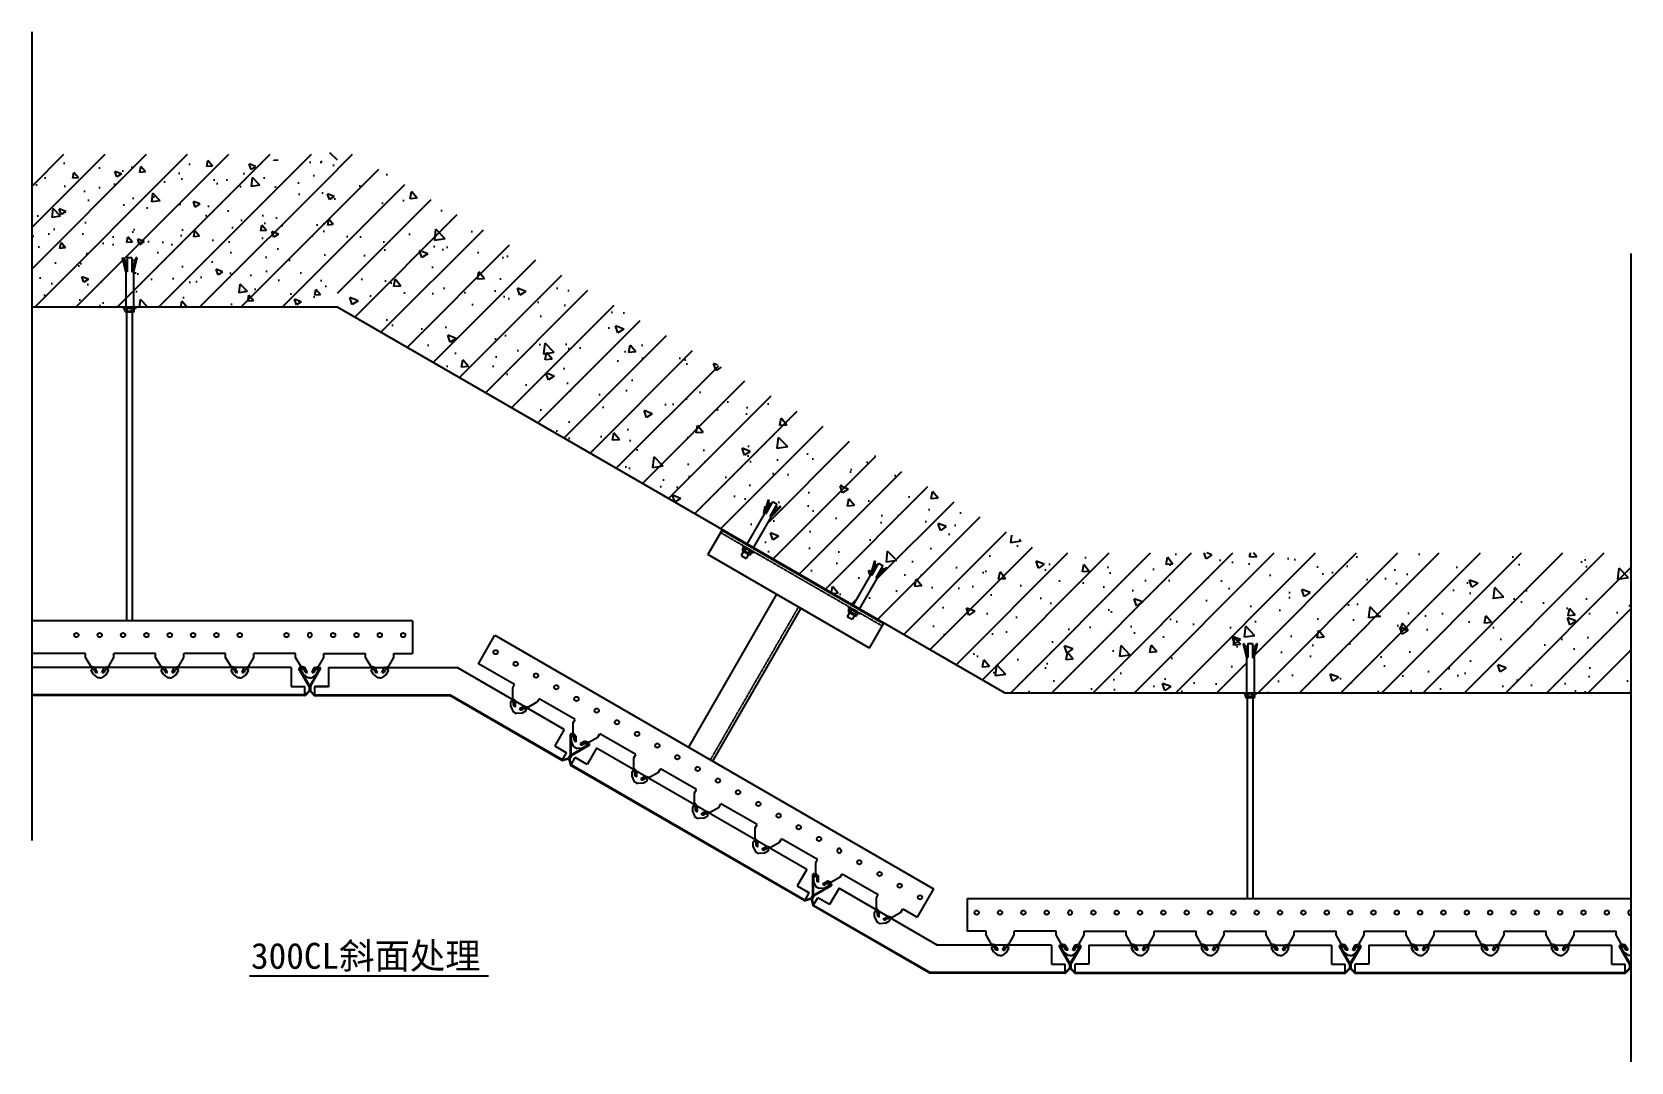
# Model space of a CAD drawing. Extents: x 117 to 1350, y 109 to 903.
import ezdxf

# ---------------------------------------------------------------- set-up
doc = ezdxf.new("R2010")
doc.units = 0
doc.header["$LTSCALE"] = 0.2
doc.header["$MEASUREMENT"] = 0
doc.linetypes.add('HIDDEN', pattern=[0.375, 0.25, -0.125])
for name, color, linetype in [('2', 2, 'CONTINUOUS'), ('3', 3, 'CONTINUOUS'), ('4', 4, 'CONTINUOUS'), ('7', 7, 'CONTINUOUS'), ('BH', 3, 'CONTINUOUS'), ('DIM', 3, 'CONTINUOUS'), ('TEXT', 3, 'CONTINUOUS')]:
    doc.layers.add(name, color=color, linetype=linetype)
doc.styles.add('HZ', font='')
doc.styles.get('HZ').set_extended_font_data('仿宋_GB2312')

msp = doc.modelspace()

# ---------------------------------------------------------------- hatches: boundary and pattern name
at = {"layer": 'BH'}
h = msp.add_hatch(dxfattribs=at)
h.set_pattern_fill('AR-CONC', color=256, scale=9, style=0)
h.set_pattern_definition([(130, (711.396, 667.555), (-64.5534, -5.6477), [6.75, -74.25]), (185, (711.396, 667.555), (12.4876, 67.697), [5.4, -59.4]), (79.549, (706.016, 667.085), (-52.066, 62.0496), [5.7366, -63.103]), (133.816, (711.396, 685.555), (-96.052, -14.897), [10.125, -111.375]), (83.364, (703.39, 684.31), (-84.12, 87.67), [8.605, -94.654]), (188.816, (711.4, 685.56), (-84.12, 87.67), [8.1, -89.1]), (159, (702.396, 681.055), (-53.7216, -36.2357), [6.75, -74.25]), (214, (702.396, 681.055), (-21.8984, 65.2635), [5.4, -59.4]), (108.549, (697.92, 678.036), (-75.62, 29.028), [5.7366, -63.103]), (142.5, (711.396, 667.555), (-1.0944, 29.96045), [0, -58.68, 0, -60.3, 0, -59.625]), (172.5, (711.396, 667.555), (-23.6763, 35.497), [0, -34.38, 0, -57.33, 0, -22.725]), (212.5, (731.466, 667.555), (-48.044, -2.0299), [0, -22.5, 0, -70.2, 0, -93.15]), (222.5, (740.466, 667.555), (-52.4868, 9.0094), [0, -29.25, 0, -46.62, 0, -66.15])])
h.paths.add_polyline_path([(768.3, 481.6), (776, 489.5), (775.5, 490), (773.9, 488.4), (771.8, 489.7), (772.8, 491.6), (769.7, 493.4), (768.6, 491.5), (766.5, 492.8), (767.1, 494.9), (766.4, 495.1), (763.3, 484.5), (749.9, 461.1), (673.1, 505.5), (686.6, 528.8), (694.2, 536.8), (693.7, 537.3), (692.2, 535.7), (690, 536.9), (691.1, 538.8), (687.9, 540.6), (686.9, 538.7), (684.7, 540), (685.3, 542.1), (684.6, 542.3), (681.6, 531.7), (668.1, 508.4), (352.3, 690.7), (352.3, 815.4), (896.2, 501.3), (1350.1, 501.3), (1350.1, 393.3), (1059.3, 393.3), (1059.3, 420.6), (1061.9, 431.3), (1061.2, 431.5), (1060.7, 429.3), (1058.2, 429.3), (1058.2, 431.5), (1054.6, 431.5), (1054.6, 429.3), (1052.1, 429.3), (1051.5, 431.5), (1050.8, 431.3), (1053.5, 420.6), (1053.5, 393.3), (867.3, 393.3), (754.9, 458.3)])
h = msp.add_hatch(dxfattribs=at)
h.set_pattern_fill('ANSI31', color=256, scale=180, angle=180, style=0)
h.set_pattern_definition([(225, (-311.572, 578.676), (15.9099, -15.9099), [])])
h.paths.add_polyline_path([(754.9, 458.3), (768.3, 481.6), (776, 489.5), (775.5, 490), (773.9, 488.4), (771.8, 489.7), (772.8, 491.6), (769.7, 493.4), (768.6, 491.5), (766.5, 492.8), (767.1, 494.9), (766.4, 495.1), (763.3, 484.5), (749.9, 461.1), (673.1, 505.5), (686.6, 528.8), (694.2, 536.8), (693.7, 537.3), (692.2, 535.7), (690, 536.9), (691.1, 538.8), (687.9, 540.6), (686.9, 538.7), (684.7, 540), (685.3, 542.1), (684.6, 542.3), (681.6, 531.7), (668.1, 508.4), (352.3, 690.7), (352.3, 815.4), (896.2, 501.3), (1350.1, 501.3), (1350.1, 393.3), (1059.3, 393.3), (1059.3, 420.6), (1061.9, 431.3), (1061.2, 431.5), (1060.7, 429.3), (1058.2, 429.3), (1058.2, 431.5), (1054.6, 431.5), (1054.6, 429.3), (1052.1, 429.3), (1051.5, 431.5), (1050.8, 431.3), (1053.5, 420.6), (1053.5, 393.3), (867.3, 393.3)])
h = msp.add_hatch(dxfattribs=at)
h.set_pattern_fill('AR-CONC', color=256, scale=7.2, style=0)
h.set_pattern_definition([(130, (3212.69, 578.676), (-51.64273, -4.51815), [5.4, -59.4]), (185, (3212.69, 578.676), (9.9901, 54.1578), [4.32, -47.52]), (79.5486, (3208.39, 578.3), (-41.6527, 49.63965), [4.5893, -50.4822]), (133.8158, (3212.69, 593.076), (-76.8414, -11.9174), [8.1, -89.1]), (83.3644, (3206.29, 592.08), (-67.2957, 70.1365), [6.884, -75.7233]), (188.8158, (3212.69, 593.08), (-67.2957, 70.1365), [6.48, -71.28]), (159, (3205.49, 589.476), (-42.9773, -28.98856), [5.4, -59.4]), (214, (3205.49, 589.476), (-17.5187, 52.2108), [4.32, -47.52]), (108.5486, (3201.91, 587.06), (-60.496, 23.2222), [4.5893, -50.4822]), (142.5, (3212.692, 578.676), (-0.87551, 23.96836), [0, -46.944, 0, -48.24, 0, -47.7]), (172.5, (3212.692, 578.676), (-18.941, 28.39764), [0, -27.504, 0, -45.864, 0, -18.18]), (212.5, (3228.748, 578.676), (-38.43522, -1.62395), [0, -18, 0, -56.16, 0, -74.52]), (222.5, (3235.948, 578.676), (-41.9894, 7.20756), [0, -23.4, 0, -37.296, 0, -52.92])])
h.paths.add_polyline_path([(116.6, 804), (352.3, 804), (352.3, 690.7), (116.6, 690.7)])

# ---------------------------------------------------------------- linework, layer by layer
at = {"layer": '2'}
for p, q in [((352.3, 690.7), (116.6, 690.7)), ((867.3, 393.3), (352.3, 690.7)), ((1350.1, 393.3), (867.3, 393.3))]:
    msp.add_line(p, q, dxfattribs=at)
at = {"layer": '3'}
for p, q in [((116.6, 279.6), (116.6, 902.9)), ((1350.1, 108.9), (1350.1, 732.2)), ((773.5, 446.7), (648.8, 518.7)), ((330.4, 398.4), (322.5, 411.9)), ((325.7, 412.7), (323, 412.7)), ((330.8, 398.7), (323, 412.2)), ((325.7, 412.2), (323, 412.2)), ((327.4, 410), (326.4, 411.8)), ((327.8, 410.3), (326.8, 412.1)), ((327.4, 410), (327.8, 410.3)), ((331, 398.7), (338.8, 412.2)), ((331.4, 398.4), (339.2, 411.9)), ((333.9, 410.3), (334.9, 412.1)), ((334.3, 410), (333.9, 410.3)), ((334.3, 410), (335.4, 411.8)), ((336, 412.7), (338.8, 412.7)), ((336, 412.2), (338.8, 412.2)), ((330.4, 395.1), (327, 391.8)), ((330.4, 398.4), (330.4, 395.1)), ((330.9, 398.3), (330.9, 395.2)), ((330.9, 398.3), (330.9, 395.2)), ((331.4, 398.4), (331.4, 395.1)), ((331.4, 395.1), (334.7, 391.8)), ((327, 391.8), (116.6, 391.8)), ((327, 391.3), (116.6, 391.3)), ((327, 391.3), (263.9, 391.3)), ((330.6, 394.7), (327.5, 391.5)), ((331.1, 394.7), (334.2, 391.5)), ((334.8, 391.8), (439, 391.8)), ((438.9, 391.3), (334.8, 391.3)), ((334.8, 391.3), (438.9, 391.3)), ((525.5, 341.3), (438.9, 391.3)), ((525.7, 341.7), (439, 391.8)), ((531.9, 345.7), (531.9, 361.4)), ((532.4, 345.8), (532.4, 361.4)), ((534.8, 360), (532.4, 361.4)), ((535.1, 360.4), (532.7, 361.8)), ((535.2, 357.3), (535.2, 359.4)), ((535.7, 357.3), (535.7, 359.4)), ((531.9, 345.7), (530.3, 342.9)), ((532.3, 345.4), (530.8, 342.7)), ((532.6, 345.7), (546.1, 353.5)), ((532.8, 345.2), (546.4, 353)), ((535.2, 357.3), (535.7, 357.3)), ((540.9, 354.3), (542.7, 355.3)), ((541.2, 353.8), (540.9, 354.3)), ((541.2, 353.8), (543, 354.9)), ((543.7, 354.9), (546.1, 353.5)), ((544, 355.3), (546.4, 353.9)), ((530.3, 342.9), (525.8, 341.7)), ((530.3, 342.4), (526, 341.2)), ((530.7, 342.2), (531.9, 337.8)), ((532.8, 345.2), (531.2, 342.4)), ((531.2, 342.4), (532.4, 337.9)), ((712.5, 233.3), (532.2, 337.4)), ((712.8, 233.7), (532.4, 337.9)), ((580.9, 335.4), (580.9, 343.4)), ((721.2, 262.4), (722.6, 264.9)), ((719, 237.7), (719, 253.4)), ((721.9, 252), (719.5, 253.4)), ((719.5, 237.8), (719.5, 253.4)), ((722.1, 252.4), (719.7, 253.8)), ((722.3, 249.3), (722.3, 251.4)), ((722.3, 249.3), (722.8, 249.3)), ((722.8, 249.3), (722.8, 251.4)), ((728, 246.3), (729.8, 247.3)), ((728.3, 245.8), (730.1, 246.9)), ((730.8, 246.9), (733.2, 245.5)), ((731, 247.3), (733.4, 245.9)), ((717.4, 234.9), (712.9, 233.7)), ((717.4, 234.4), (713.1, 233.2)), ((719, 237.7), (717.4, 234.9)), ((719.4, 237.4), (717.8, 234.7)), ((719.4, 237.4), (717.8, 234.7)), ((719.9, 237.2), (718.2, 234.4)), ((718.2, 234.4), (719.4, 229.9)), ((719.7, 237.7), (733.2, 245.5)), ((719.9, 237.2), (733.4, 245)), ((728.3, 245.8), (728, 246.3)), ((717.8, 234.2), (718.9, 229.8)), ((719.3, 229.4), (809.4, 177.3)), ((719.5, 229.8), (809.6, 177.8)), ((916.9, 184.4), (909.1, 198)), ((912.3, 198.7), (909.5, 198.7)), ((912.3, 198.2), (909.5, 198.2)), ((917.3, 184.7), (909.5, 198.2)), ((914, 196.1), (912.9, 197.9)), ((914.4, 196.3), (913.4, 198.1)), ((917.5, 184.7), (925.3, 198.2)), ((917.9, 184.4), (925.8, 198)), ((920.5, 196.3), (921.5, 198.1)), ((920.9, 196.1), (921.9, 197.9)), ((922.6, 198.7), (925.3, 198.7)), ((922.6, 198.2), (925.3, 198.2)), ((1132.9, 184.4), (1125.1, 198)), ((1128.3, 198.7), (1125.5, 198.7)), ((1133.3, 184.7), (1125.5, 198.2)), ((1128.3, 198.2), (1125.5, 198.2)), ((1130, 196.1), (1128.9, 197.9)), ((1130.4, 196.3), (1129.4, 198.1)), ((1133.5, 184.7), (1141.3, 198.2)), ((1133.9, 184.4), (1141.8, 198)), ((1136.5, 196.3), (1137.5, 198.1)), ((1136.9, 196.1), (1137.9, 197.9)), ((1138.6, 198.7), (1141.3, 198.7)), ((1138.6, 198.2), (1141.3, 198.2)), ((1335, 198.9), (1335, 184.3)), ((1348.9, 184.4), (1341.1, 198)), ((1344.3, 198.7), (1341.5, 198.7)), ((1344.3, 198.2), (1341.5, 198.2)), ((1349.3, 184.7), (1341.5, 198.2)), ((1346, 196.1), (1344.9, 197.9)), ((1346.4, 196.3), (1345.4, 198.1)), ((914, 196.1), (914.4, 196.3)), ((920.9, 196.1), (920.5, 196.3)), ((1130, 196.1), (1130.4, 196.3)), ((1136.9, 196.1), (1136.5, 196.3)), ((1346, 196.1), (1346.4, 196.3)), ((913.5, 177.3), (809.4, 177.3)), ((913.5, 177.8), (809.6, 177.8)), ((903, 184.3), (913.5, 184.3)), ((916.9, 181.1), (913.6, 177.8)), ((917.2, 180.7), (914, 177.6)), ((916.9, 184.4), (916.9, 181.1)), ((917.4, 184.3), (917.4, 181.2)), ((917.4, 184.3), (917.4, 181.2)), ((917.6, 180.7), (920.8, 177.6)), ((917.9, 184.4), (917.9, 181.1)), ((917.9, 181.1), (921.2, 177.8)), ((921.3, 177.8), (1129.6, 177.8)), ((921.3, 177.3), (1129.5, 177.3)), ((1132.9, 181.1), (1129.6, 177.8)), ((1133.2, 180.7), (1130, 177.6)), ((1132.9, 184.4), (1132.9, 181.1)), ((1133.4, 184.3), (1133.4, 181.2)), ((1133.4, 184.3), (1133.4, 181.2)), ((1133.6, 180.7), (1136.8, 177.6)), ((1133.9, 184.4), (1133.9, 181.1)), ((1133.9, 181.1), (1137.2, 177.8)), ((1137.3, 177.8), (1345.6, 177.8)), ((1137.3, 177.3), (1345.5, 177.3)), ((1335, 184.3), (1345.6, 184.3)), ((1345.6, 177.8), (1345.6, 184.3)), ((1348.9, 181.1), (1345.6, 177.8)), ((1349.2, 180.7), (1346, 177.6)), ((1348.9, 184.4), (1348.9, 181.1)), ((1349.4, 184.3), (1349.4, 181.2))]:
    msp.add_line(p, q, dxfattribs=at)
at = {"layer": '3', "linetype": 'HIDDEN'}
msp.add_line((707.8, 459.7), (639.8, 341.8), dxfattribs=at)
at = {"layer": '3'}
for centre in [(150.9, 438), (168.9, 438), (186.9, 438), (204.9, 438), (222.9, 438), (240.9, 438), (258.9, 438), (276.9, 438), (312.9, 438), (348.9, 438), (366.9, 438), (384.9, 438), (402.9, 438), (474.2, 424.8), (489.8, 415.8), (505.4, 406.8), (521, 397.8), (536.6, 388.8), (552.2, 379.8), (567.8, 370.8), (583.4, 361.8), (599, 352.8), (614.5, 343.8), (630.1, 334.8), (645.7, 325.8), (661.3, 316.8), (676.9, 307.8), (692.5, 298.8), (708.1, 289.8), (723.7, 280.8), (754.8, 262.8), (770.4, 253.8), (786, 244.8), (801.6, 235.8), (845.4, 224), (863.4, 224), (881.4, 224), (899.4, 224), (935.4, 224), (953.4, 224), (971.4, 224), (989.4, 224), (1007.4, 224), (1025.4, 224), (1043.4, 224), (1061.4, 224), (1079.4, 224), (1097.4, 224), (1115.4, 224), (1133.4, 224), (1151.4, 224), (1169.4, 224), (1187.4, 224), (1205.4, 224), (1223.4, 224), (1241.4, 224), (1259.4, 224), (1277.4, 224), (1295.4, 224), (1313.4, 224), (1331.4, 224)]:
    msp.add_circle(centre, 1.66, dxfattribs=at)
for centre, radius, start, end in [((330.9, 438), 1.66, 90, 270), ((330.9, 438), 1.66, 270, 90), ((323, 412.2), 0.504, 90, 210), ((325.7, 411.4), 1.22, 30, 90), ((325.7, 411.4), 0.72, 30, 90), ((336, 411.4), 1.22, 90, 150), ((336, 411.4), 0.72, 90, 150), ((338.8, 412.2), 0.504, 330, 90), ((330.1, 395.2), 0.72, 315, 0), ((330.1, 398.3), 0.72, 0, 30), ((331.6, 398.3), 0.72, 150, 180), ((331.6, 395.2), 0.72, 180, 225), ((327, 392), 0.72, 270, 315), ((334.8, 392), 0.72, 225, 270), ((532.4, 361.4), 0.504, 60, 180), ((534.5, 359.4), 0.72, 0, 60), ((534.5, 359.4), 1.22, 0, 60), ((531.7, 345.8), 0.72, 330, 0), ((533, 345), 0.72, 120, 150), ((543.4, 354.2), 1.22, 60, 120), ((543.4, 354.2), 0.72, 60, 120), ((546.1, 353.5), 0.504, 300, 60), ((525.8, 341.9), 0.72, 240, 285), ((530.2, 343.1), 0.72, 285, 330), ((531.4, 342.4), 0.72, 150, 195), ((532.6, 338), 0.72, 195, 240), ((739.3, 271.8), 1.66, 60, 240), ((739.3, 271.8), 1.66, 240, 60), ((719.5, 253.4), 0.504, 60, 180), ((721.6, 254.4), 0.36, 180, 225), ((721.5, 251.4), 0.72, 0, 60), ((721.5, 251.4), 1.22, 0, 60), ((730.4, 246.2), 1.22, 60, 120), ((730.4, 246.2), 0.72, 60, 120), ((717.2, 235.1), 0.72, 285, 330), ((718.5, 234.4), 0.72, 150, 195), ((718.8, 237.8), 0.72, 330, 0), ((720, 237), 0.72, 120, 150), ((733.2, 245.5), 0.504, 300, 60), ((712.9, 233.9), 0.72, 240, 285), ((719.6, 230), 0.72, 195, 240), ((917.4, 224), 1.66, 90, 270), ((917.4, 224), 1.66, 270, 90), ((1349.4, 224), 1.66, 67.4734, 292.5266), ((909.5, 198.2), 0.504, 90, 210), ((912.3, 197.5), 1.22, 30, 90), ((912.3, 197.5), 0.72, 30, 90), ((922.6, 197.5), 1.22, 90, 150), ((922.6, 197.5), 0.72, 90, 150), ((925.3, 198.2), 0.504, 330, 90), ((1125.5, 198.2), 0.504, 90, 210), ((1128.3, 197.5), 1.22, 30, 90), ((1128.3, 197.5), 0.72, 30, 90), ((1138.6, 197.5), 1.22, 90, 150), ((1138.6, 197.5), 0.72, 90, 150), ((1141.3, 198.2), 0.504, 330, 90), ((1344.3, 197.5), 1.22, 30, 90), ((1344.3, 197.5), 0.72, 30, 90), ((1345.3, 198.7), 0.36, 30, 75), ((913.5, 178.1), 0.72, 270, 315), ((916.7, 181.2), 0.72, 315, 0), ((916.7, 184.3), 0.72, 0, 30), ((918.1, 184.3), 0.72, 150, 180), ((918.1, 181.2), 0.72, 180, 225), ((921.3, 178.1), 0.72, 225, 270), ((1129.5, 178.1), 0.72, 270, 315), ((1132.7, 181.2), 0.72, 315, 0), ((1132.7, 184.3), 0.72, 0, 30), ((1134.1, 184.3), 0.72, 150, 180), ((1134.1, 181.2), 0.72, 180, 225), ((1137.3, 178.1), 0.72, 225, 270), ((1345.5, 178.1), 0.72, 270, 315), ((1348.7, 181.2), 0.72, 315, 0), ((1348.7, 184.3), 0.72, 0, 30)]:
    msp.add_arc(centre, radius, start, end, dxfattribs=at)
at = {"layer": '4'}
for p, q in [((189.7, 448.9), (189.7, 687.1)), ((194.1, 448.9), (194.1, 687.1)), ((410.2, 448.9), (116.6, 448.9)), ((410.2, 448.9), (410.2, 423.7)), ((473.6, 437.8), (812, 242.4)), ((157.9, 423.7), (116.6, 423.7)), ((157.9, 420.8), (157.9, 423.7)), ((161.9, 413.9), (157.9, 420.8)), ((175.8, 413.9), (179.8, 420.8)), ((211.9, 423.7), (179.8, 423.7)), ((179.8, 420.8), (179.8, 423.7)), ((211.9, 420.8), (211.9, 423.7)), ((215.9, 413.9), (211.9, 420.8)), ((229.8, 413.9), (233.8, 420.8)), ((265.9, 423.7), (233.8, 423.7)), ((233.8, 420.8), (233.8, 423.7)), ((265.9, 420.8), (265.9, 423.7)), ((269.9, 413.9), (265.9, 420.8)), ((283.8, 413.9), (287.8, 420.8)), ((319.9, 423.7), (287.8, 423.7)), ((287.8, 420.8), (287.8, 423.7)), ((319.9, 420.8), (319.9, 423.7)), ((323.9, 413.9), (319.9, 420.8)), ((337.8, 413.9), (341.8, 420.8)), ((341.8, 423.7), (373.9, 423.7)), ((341.8, 420.8), (341.8, 423.7)), ((373.9, 420.8), (373.9, 423.7)), ((377.9, 413.9), (373.9, 420.8)), ((391.8, 413.9), (395.8, 420.8)), ((395.8, 423.7), (410.2, 423.7)), ((395.8, 420.8), (395.8, 423.7)), ((164.9, 413), (162.1, 413.8)), ((164, 407.5), (162.2, 410.6)), ((163.7, 411.7), (162.8, 411.7)), ((164, 407.5), (167.4, 405)), ((165.5, 409.3), (164.3, 411.3)), ((166.9, 409.7), (165.1, 412.9)), ((166.6, 409.1), (165.8, 409.1)), ((173.7, 407.5), (170.3, 405)), ((170.8, 409.7), (172.6, 412.9)), ((171.1, 409.1), (171.9, 409.1)), ((172.3, 409.3), (173.4, 411.3)), ((172.9, 413), (175.6, 413.8)), ((173.7, 407.5), (175.5, 410.6)), ((174, 411.7), (174.9, 411.7)), ((218.9, 413), (216.1, 413.8)), ((218, 407.5), (216.2, 410.6)), ((217.7, 411.7), (216.8, 411.7)), ((218, 407.5), (221.4, 405)), ((219.5, 409.3), (218.3, 411.3)), ((220.9, 409.7), (219.1, 412.9)), ((220.6, 409.1), (219.8, 409.1)), ((227.7, 407.5), (224.3, 405)), ((224.8, 409.7), (226.6, 412.9)), ((225.1, 409.1), (225.9, 409.1)), ((226.3, 409.3), (227.4, 411.3)), ((226.9, 413), (229.6, 413.8)), ((227.7, 407.5), (229.5, 410.6)), ((228, 411.7), (228.9, 411.7)), ((272.9, 413), (270.1, 413.8)), ((272, 407.5), (270.2, 410.6)), ((271.7, 411.7), (270.8, 411.7)), ((272, 407.5), (275.4, 405)), ((273.5, 409.3), (272.3, 411.3)), ((274.9, 409.7), (273.1, 412.9)), ((274.6, 409.1), (273.8, 409.1)), ((281.7, 407.5), (278.3, 405)), ((278.8, 409.7), (280.6, 412.9)), ((279.1, 409.1), (279.9, 409.1)), ((280.3, 409.3), (281.4, 411.3)), ((280.3, 409.3), (281.4, 411.3)), ((280.9, 413), (283.6, 413.8)), ((280.9, 413), (283.6, 413.8)), ((280.9, 413), (283.6, 413.8)), ((281.7, 407.5), (283.5, 410.6)), ((282, 411.7), (282.9, 411.7)), ((282, 411.7), (282.9, 411.7)), ((282, 411.7), (282.9, 411.7)), ((326.9, 413), (324.1, 413.8)), ((326, 407.5), (324.2, 410.6)), ((325.7, 411.7), (324.8, 411.7)), ((326, 407.5), (329.4, 405)), ((327.5, 409.3), (326.3, 411.3)), ((328.9, 409.7), (327.1, 412.9)), ((328.6, 409.1), (327.8, 409.1)), ((335.7, 407.5), (332.3, 405)), ((332.8, 409.7), (334.6, 412.9)), ((333.1, 409.1), (333.9, 409.1)), ((334.3, 409.3), (335.4, 411.3)), ((334.9, 413), (337.6, 413.8)), ((335.7, 407.5), (337.5, 410.6)), ((336, 411.7), (336.9, 411.7)), ((380.9, 413), (378.1, 413.8)), ((380, 407.5), (378.2, 410.6)), ((379.7, 411.7), (378.8, 411.7)), ((380, 407.5), (383.4, 405)), ((381.5, 409.3), (380.3, 411.3)), ((382.9, 409.7), (381.1, 412.9)), ((382.6, 409.1), (381.8, 409.1)), ((389.7, 407.5), (386.3, 405)), ((386.8, 409.7), (388.6, 412.9)), ((387.1, 409.1), (387.9, 409.1)), ((388.3, 409.3), (389.4, 411.3)), ((388.9, 413), (391.6, 413.8)), ((389.7, 407.5), (391.5, 410.6)), ((390, 411.7), (390.9, 411.7)), ((168.9, 405), (167.4, 405)), ((168.9, 405), (170.3, 405)), ((222.9, 405), (221.4, 405)), ((222.9, 405), (224.3, 405)), ((276.9, 405), (275.4, 405)), ((276.9, 405), (278.3, 405)), ((330.9, 405), (329.4, 405)), ((330.9, 405), (332.3, 405)), ((384.9, 405), (383.4, 405)), ((384.9, 405), (386.3, 405)), ((487.4, 397.4), (488.8, 399.9)), ((487.4, 389.4), (487.4, 397.4)), ((486, 382.8), (486, 386.4)), ((486, 382.8), (487.7, 378.9)), ((487.8, 386.6), (487, 387)), ((489.5, 387.2), (487.5, 389.2)), ((488.1, 383.7), (488.1, 385.9)), ((489, 382.9), (488.3, 383.3)), ((489.6, 383.2), (489.6, 386.9)), ((493, 381.3), (496.1, 383.1)), ((496.4, 383.2), (499.1, 382.4)), ((499.4, 382.5), (506.3, 386.4)), ((506.3, 386.4), (507.7, 388.9)), ((535.6, 372.9), (507.7, 388.9)), ((1054.2, 234.9), (1054.2, 389.7)), ((1058.5, 234.9), (1058.5, 389.7)), ((488.9, 378.2), (487.7, 378.9)), ((488.9, 378.2), (490.2, 377.5)), ((494.4, 377.9), (490.2, 377.5)), ((493, 380.7), (493.7, 380.3)), ((494, 380.3), (496, 381.4)), ((494.4, 377.9), (497.5, 379.7)), ((496.7, 381.4), (497.5, 381)), ((534.1, 370.4), (535.6, 372.9)), ((534.1, 362.4), (534.1, 370.4)), ((532.7, 355.8), (532.7, 359.4)), ((534.5, 359.6), (533.8, 360)), ((536.2, 360.2), (534.2, 362.2)), ((534.9, 356.7), (534.9, 358.9)), ((536.3, 356.2), (536.3, 359.9)), ((546.2, 355.5), (553.1, 359.4)), ((553.1, 359.4), (554.5, 361.9)), ((582.3, 345.9), (554.5, 361.9)), ((532.7, 355.8), (534.4, 351.9)), ((535.7, 351.2), (534.4, 351.9)), ((535.8, 355.9), (535.1, 356.3)), ((535.7, 351.2), (536.9, 350.5)), ((541.1, 350.9), (536.9, 350.5)), ((539.7, 354.3), (542.9, 356.1)), ((539.7, 353.7), (540.4, 353.3)), ((540.8, 353.3), (542.8, 354.4)), ((541.1, 350.9), (544.2, 352.7)), ((543.2, 356.2), (545.9, 355.4)), ((543.5, 354.4), (544.2, 354)), ((580.9, 343.4), (582.3, 345.9)), ((583, 333.2), (581, 335.2)), ((599.8, 332.4), (601.3, 334.9)), ((629.1, 318.9), (601.3, 334.9)), ((579.5, 328.8), (579.5, 332.4)), ((579.5, 328.8), (581.2, 324.9)), ((581.3, 332.6), (580.6, 333)), ((582.4, 324.2), (581.2, 324.9)), ((581.7, 329.7), (581.7, 331.9)), ((582.6, 328.9), (581.9, 329.3)), ((582.4, 324.2), (583.7, 323.5)), ((583.1, 329.2), (583.1, 332.9)), ((587.9, 323.9), (583.7, 323.5)), ((586.5, 327.3), (589.7, 329.1)), ((586.5, 326.7), (587.2, 326.3)), ((587.6, 326.3), (589.5, 327.4)), ((587.9, 323.9), (591, 325.7)), ((589.9, 329.2), (592.7, 328.4)), ((590.3, 327.4), (591, 327)), ((592.9, 328.5), (599.8, 332.4)), ((627.7, 316.4), (629.1, 318.9)), ((627.7, 308.4), (627.7, 316.4)), ((626.3, 301.8), (626.3, 305.4)), ((626.3, 301.8), (628, 297.9)), ((628.1, 305.6), (627.3, 306)), ((629.8, 306.2), (627.8, 308.2)), ((629.2, 297.2), (628, 297.9)), ((628.4, 302.7), (628.4, 304.9)), ((629.3, 301.9), (628.6, 302.3)), ((629.2, 297.2), (630.5, 296.5)), ((629.9, 302.2), (629.9, 305.9)), ((634.7, 296.9), (630.5, 296.5)), ((633.3, 300.3), (636.4, 302.1)), ((633.3, 299.7), (634, 299.3)), ((634.3, 299.3), (636.3, 300.4)), ((634.7, 296.9), (637.8, 298.7)), ((636.7, 302.2), (639.4, 301.4)), ((637, 300.4), (637.8, 300)), ((639.7, 301.5), (646.6, 305.4)), ((646.6, 305.4), (648, 307.9)), ((675.9, 291.9), (648, 307.9)), ((674.4, 289.4), (675.9, 291.9)), ((674.4, 281.4), (674.4, 289.4)), ((673, 274.8), (673, 278.4)), ((673, 274.8), (674.7, 270.9)), ((674.8, 278.6), (674.1, 279)), ((676.5, 279.2), (674.5, 281.2)), ((675.2, 275.7), (675.2, 277.9)), ((676.1, 274.9), (675.4, 275.3)), ((676.6, 275.2), (676.6, 278.9)), ((680, 273.3), (683.2, 275.1)), ((680, 272.7), (680.7, 272.3)), ((681.1, 272.3), (683.1, 273.4)), ((681.4, 269.9), (684.5, 271.7)), ((683.5, 275.2), (686.2, 274.4)), ((683.8, 273.4), (684.5, 273)), ((686.5, 274.5), (693.3, 278.4)), ((693.3, 278.4), (694.8, 280.9)), ((722.6, 264.9), (694.8, 280.9)), ((676, 270.2), (674.7, 270.9)), ((676, 270.2), (677.2, 269.5)), ((681.4, 269.9), (677.2, 269.5)), ((721.2, 254.4), (721.2, 262.4)), ((740.1, 251.4), (741.6, 253.9)), ((741.6, 253.9), (769.4, 237.9)), ((768, 235.4), (769.4, 237.9)), ((768, 227.4), (768, 235.4)), ((812, 242.4), (799.4, 220.5)), ((838.1, 234.9), (1350.1, 234.9)), ((838.1, 234.9), (838.1, 209.7)), ((766.6, 220.8), (766.6, 224.4)), ((768.4, 224.6), (767.6, 225)), ((770.1, 225.2), (768.1, 227.2)), ((768.7, 221.7), (768.7, 223.9)), ((770.2, 221.2), (770.2, 224.9)), ((780, 220.5), (786.9, 224.4)), ((786.9, 224.4), (788.3, 226.9)), ((788.3, 226.9), (799.4, 220.5)), ((766.6, 220.8), (768.3, 216.9)), ((769.5, 216.2), (768.3, 216.9)), ((769.6, 220.9), (768.9, 221.3)), ((769.5, 216.2), (770.7, 215.5)), ((775, 215.9), (770.7, 215.5)), ((773.5, 219.3), (776.7, 221.1)), ((773.5, 218.7), (774.3, 218.3)), ((774.6, 218.3), (776.6, 219.4)), ((775, 215.9), (778.1, 217.7)), ((777, 221.2), (779.7, 220.4)), ((777.3, 219.4), (778.1, 219)), ((852.5, 209.7), (838.1, 209.7)), ((852.5, 206.9), (852.5, 209.7)), ((906.5, 209.7), (874.3, 209.7)), ((874.3, 206.9), (874.3, 209.7)), ((928.3, 209.7), (960.5, 209.7)), ((928.3, 206.9), (928.3, 209.7)), ((960.5, 206.9), (960.5, 209.7)), ((982.3, 209.7), (1014.5, 209.7)), ((982.3, 206.9), (982.3, 209.7)), ((1014.5, 206.9), (1014.5, 209.7)), ((1036.3, 209.7), (1068.5, 209.7)), ((1036.3, 206.9), (1036.3, 209.7)), ((1068.5, 206.9), (1068.5, 209.7)), ((1090.3, 209.7), (1122.5, 209.7)), ((1090.3, 206.9), (1090.3, 209.7)), ((1122.5, 206.9), (1122.5, 209.7)), ((1144.3, 209.7), (1176.5, 209.7)), ((1144.3, 206.9), (1144.3, 209.7)), ((1176.5, 206.9), (1176.5, 209.7)), ((1198.3, 209.7), (1230.5, 209.7)), ((1198.3, 206.9), (1198.3, 209.7)), ((1230.5, 206.9), (1230.5, 209.7)), ((1252.3, 209.7), (1284.5, 209.7)), ((1252.3, 206.9), (1252.3, 209.7)), ((1284.5, 206.9), (1284.5, 209.7)), ((1306.3, 209.7), (1338.5, 209.7)), ((1306.3, 206.9), (1306.3, 209.7)), ((1338.5, 206.9), (1338.5, 209.7)), ((856.5, 200), (852.5, 206.9)), ((859.4, 199.1), (856.7, 199.8)), ((858.3, 197.7), (857.4, 197.7)), ((861.5, 195.7), (859.6, 198.9)), ((865.4, 195.7), (867.2, 198.9)), ((867.4, 199.1), (870.2, 199.8)), ((868.6, 197.7), (869.5, 197.7)), ((870.4, 200), (874.3, 206.9)), ((912.3, 197.7), (911.4, 197.7)), ((915.5, 195.7), (913.6, 198.9)), ((919.4, 195.7), (921.2, 198.9)), ((921.4, 199.1), (924.2, 199.8)), ((922.6, 197.7), (923.5, 197.7)), ((924.4, 200), (928.3, 206.9)), ((964.5, 200), (960.5, 206.9)), ((967.4, 199.1), (964.7, 199.8)), ((966.3, 197.7), (965.4, 197.7)), ((969.5, 195.7), (967.6, 198.9)), ((973.4, 195.7), (975.2, 198.9)), ((975.4, 199.1), (978.2, 199.8)), ((976.6, 197.7), (977.5, 197.7)), ((978.4, 200), (982.3, 206.9)), ((1018.5, 200), (1014.5, 206.9)), ((1021.4, 199.1), (1018.7, 199.8)), ((1020.3, 197.7), (1019.4, 197.7)), ((1023.5, 195.7), (1021.6, 198.9)), ((1027.4, 195.7), (1029.2, 198.9)), ((1029.4, 199.1), (1032.2, 199.8)), ((1030.6, 197.7), (1031.5, 197.7)), ((1032.4, 200), (1036.3, 206.9)), ((1072.5, 200), (1068.5, 206.9)), ((1075.4, 199.1), (1072.7, 199.8)), ((1074.3, 197.7), (1073.4, 197.7)), ((1077.5, 195.7), (1075.6, 198.9)), ((1081.4, 195.7), (1083.2, 198.9)), ((1083.4, 199.1), (1086.2, 199.8)), ((1084.6, 197.7), (1085.5, 197.7)), ((1086.4, 200), (1090.3, 206.9)), ((1126.5, 200), (1122.5, 206.9)), ((1129.4, 199.1), (1126.7, 199.8)), ((1128.3, 197.7), (1127.4, 197.7)), ((1131.5, 195.7), (1129.6, 198.9)), ((1135.4, 195.7), (1137.2, 198.9)), ((1137.4, 199.1), (1140.2, 199.8)), ((1138.6, 197.7), (1139.5, 197.7)), ((1140.4, 200), (1144.3, 206.9)), ((1180.5, 200), (1176.5, 206.9)), ((1183.4, 199.1), (1180.7, 199.8)), ((1182.3, 197.7), (1181.4, 197.7)), ((1185.5, 195.7), (1183.6, 198.9)), ((1189.4, 195.7), (1191.2, 198.9)), ((1191.4, 199.1), (1194.2, 199.8)), ((1192.6, 197.7), (1193.5, 197.7)), ((1194.4, 200), (1198.3, 206.9)), ((1234.5, 200), (1230.5, 206.9)), ((1237.4, 199.1), (1234.7, 199.8)), ((1236.3, 197.7), (1235.4, 197.7)), ((1239.5, 195.7), (1237.6, 198.9)), ((1243.4, 195.7), (1245.2, 198.9)), ((1245.4, 199.1), (1248.2, 199.8)), ((1246.6, 197.7), (1247.5, 197.7)), ((1248.4, 200), (1252.3, 206.9)), ((1288.5, 200), (1284.5, 206.9)), ((1291.4, 199.1), (1288.7, 199.8)), ((1290.3, 197.7), (1289.4, 197.7)), ((1293.5, 195.7), (1291.6, 198.9)), ((1297.4, 195.7), (1299.2, 198.9)), ((1299.4, 199.1), (1302.2, 199.8)), ((1300.6, 197.7), (1301.5, 197.7)), ((1302.4, 200), (1306.3, 206.9)), ((1342.5, 200), (1338.5, 206.9)), ((1345.4, 199.1), (1342.7, 199.8)), ((1344.3, 197.7), (1343.4, 197.7)), ((1347.5, 195.7), (1345.6, 198.9)), ((858.6, 193.5), (856.8, 196.6)), ((858.6, 193.5), (862, 191)), ((860, 195.4), (858.9, 197.4)), ((861.2, 195.2), (860.3, 195.2)), ((863.4, 191), (862, 191)), ((863.4, 191), (864.9, 191)), ((868.3, 193.5), (864.9, 191)), ((865.7, 195.2), (866.5, 195.2)), ((866.8, 195.4), (868, 197.4)), ((868.3, 193.5), (870.1, 196.6)), ((912.6, 193.5), (910.8, 196.6)), ((912.6, 193.5), (916, 191)), ((914, 195.4), (912.9, 197.4)), ((915.2, 195.2), (914.3, 195.2)), ((917.4, 191), (916, 191)), ((917.4, 191), (918.9, 191)), ((922.3, 193.5), (918.9, 191)), ((919.7, 195.2), (920.5, 195.2)), ((920.8, 195.4), (922, 197.4)), ((922.3, 193.5), (924.1, 196.6)), ((966.6, 193.5), (964.8, 196.6)), ((966.6, 193.5), (970, 191)), ((968, 195.4), (966.9, 197.4)), ((969.2, 195.2), (968.3, 195.2)), ((971.4, 191), (970, 191)), ((971.4, 191), (972.9, 191)), ((976.3, 193.5), (972.9, 191)), ((973.7, 195.2), (974.5, 195.2)), ((974.8, 195.4), (976, 197.4)), ((976.3, 193.5), (978.1, 196.6)), ((1020.6, 193.5), (1018.8, 196.6)), ((1020.6, 193.5), (1024, 191)), ((1022, 195.4), (1020.9, 197.4)), ((1023.2, 195.2), (1022.3, 195.2)), ((1025.4, 191), (1024, 191)), ((1025.4, 191), (1026.9, 191)), ((1030.3, 193.5), (1026.9, 191)), ((1027.7, 195.2), (1028.5, 195.2)), ((1028.8, 195.4), (1030, 197.4)), ((1030.3, 193.5), (1032.1, 196.6)), ((1074.6, 193.5), (1072.8, 196.6)), ((1074.6, 193.5), (1078, 191)), ((1076, 195.4), (1074.9, 197.4)), ((1077.2, 195.2), (1076.3, 195.2)), ((1079.4, 191), (1078, 191)), ((1079.4, 191), (1080.9, 191)), ((1084.3, 193.5), (1080.9, 191)), ((1081.7, 195.2), (1082.5, 195.2)), ((1082.8, 195.4), (1084, 197.4)), ((1084.3, 193.5), (1086.1, 196.6)), ((1128.6, 193.5), (1126.8, 196.6)), ((1128.6, 193.5), (1132, 191)), ((1130, 195.4), (1128.9, 197.4)), ((1131.2, 195.2), (1130.3, 195.2)), ((1133.4, 191), (1132, 191)), ((1133.4, 191), (1134.9, 191)), ((1138.3, 193.5), (1134.9, 191)), ((1135.7, 195.2), (1136.5, 195.2)), ((1136.8, 195.4), (1138, 197.4)), ((1138.3, 193.5), (1140.1, 196.6)), ((1182.6, 193.5), (1180.8, 196.6)), ((1182.6, 193.5), (1186, 191)), ((1184, 195.4), (1182.9, 197.4)), ((1185.2, 195.2), (1184.3, 195.2)), ((1187.4, 191), (1186, 191)), ((1187.4, 191), (1188.9, 191)), ((1192.3, 193.5), (1188.9, 191)), ((1189.7, 195.2), (1190.5, 195.2)), ((1190.8, 195.4), (1192, 197.4)), ((1192.3, 193.5), (1194.1, 196.6)), ((1236.6, 193.5), (1234.8, 196.6)), ((1236.6, 193.5), (1240, 191)), ((1238, 195.4), (1236.9, 197.4)), ((1239.2, 195.2), (1238.3, 195.2)), ((1241.4, 191), (1240, 191)), ((1241.4, 191), (1242.9, 191)), ((1246.3, 193.5), (1242.9, 191)), ((1243.7, 195.2), (1244.5, 195.2)), ((1244.8, 195.4), (1246, 197.4)), ((1246.3, 193.5), (1248.1, 196.6)), ((1290.6, 193.5), (1288.8, 196.6)), ((1290.6, 193.5), (1294, 191)), ((1292, 195.4), (1290.9, 197.4)), ((1293.2, 195.2), (1292.3, 195.2)), ((1295.4, 191), (1294, 191)), ((1295.4, 191), (1296.9, 191)), ((1300.3, 193.5), (1296.9, 191)), ((1297.7, 195.2), (1298.5, 195.2)), ((1298.8, 195.4), (1300, 197.4)), ((1300.3, 193.5), (1302.1, 196.6)), ((1344.6, 193.5), (1342.8, 196.6)), ((1344.6, 193.5), (1348, 191)), ((1346, 195.4), (1344.9, 197.4)), ((1347.2, 195.2), (1346.3, 195.2)), ((1349.4, 191), (1348, 191)), ((1349.4, 191), (1350.1, 191))]:
    msp.add_line(p, q, dxfattribs=at)
at = {"layer": '4', "linetype": 'HIDDEN'}
msp.add_line((772.4, 444.9), (647.7, 516.9), dxfattribs=at)
at = {"layer": '4'}
for points in [[(488.8, 399.9), (461, 415.9), (473.6, 437.8)], [(910.5, 200), (906.5, 206.9), (906.5, 209.7)], [(913.4, 199.1), (910.7, 199.8)]]:
    msp.add_lwpolyline(points, dxfattribs=at)
msp.add_lwpolyline([(740.1, 251.4), (733.2, 247.5, -0.198912), (733, 247.4), (730.2, 248.2, 0.198912), (730, 248.1), (726.8, 246.3, 0.57735), (726.8, 245.7), (727.5, 245.3, 0.267949), (727.9, 245.3), (729.8, 246.4, -0.267949), (730.6, 246.4), (731.3, 246, -0.57735), (731.3, 244.7), (728.2, 242.9), (724, 242.5), (722.7, 243.2), (721.5, 243.9), (719.8, 247.8), (719.8, 251.4, -0.57735), (720.9, 252), (721.6, 251.6, -0.267949), (722, 250.9), (722, 248.7, 0.267949), (722.1, 248.3), (722.9, 247.9, 0.57735), (723.4, 248.2), (723.4, 251.9, 0.198912), (723.3, 252.2), (721.3, 254.2)], format="xyb", dxfattribs=at)
for centre, radius, start, end in [((162.2, 414.1), 0.36, 210, 255), ((162.8, 410.9), 0.72, 90, 210), ((163.7, 410.9), 0.72, 30, 90), ((164.8, 412.7), 0.36, 30, 75), ((165.8, 409.5), 0.36, 210, 270), ((166.6, 409.5), 0.36, 270, 30), ((171.1, 409.5), 0.36, 150, 270), ((171.9, 409.5), 0.36, 270, 330), ((172.9, 412.7), 0.36, 105, 150), ((174, 410.9), 0.72, 90, 150), ((174.9, 410.9), 0.72, 330, 90), ((175.5, 414.1), 0.36, 285, 330), ((216.2, 414.1), 0.36, 210, 255), ((216.8, 410.9), 0.72, 90, 210), ((217.7, 410.9), 0.72, 30, 90), ((218.8, 412.7), 0.36, 30, 75), ((219.8, 409.5), 0.36, 210, 270), ((220.6, 409.5), 0.36, 270, 30), ((225.1, 409.5), 0.36, 150, 270), ((225.9, 409.5), 0.36, 270, 330), ((226.9, 412.7), 0.36, 105, 150), ((228, 410.9), 0.72, 90, 150), ((228.9, 410.9), 0.72, 330, 90), ((229.5, 414.1), 0.36, 285, 330), ((270.2, 414.1), 0.36, 210, 255), ((270.8, 410.9), 0.72, 90, 210), ((271.7, 410.9), 0.72, 30, 90), ((272.8, 412.7), 0.36, 30, 75), ((273.8, 409.5), 0.36, 210, 270), ((274.6, 409.5), 0.36, 270, 30), ((279.1, 409.5), 0.36, 150, 270), ((279.9, 409.5), 0.36, 270, 330), ((279.9, 409.5), 0.36, 270, 330), ((280.9, 412.7), 0.36, 105, 150), ((280.9, 412.7), 0.36, 105, 150), ((280.9, 412.7), 0.36, 105, 150), ((282, 410.9), 0.72, 90, 150), ((282, 410.9), 0.72, 90, 150), ((282, 410.9), 0.72, 90, 150), ((282.9, 410.9), 0.72, 330, 90), ((283.5, 414.1), 0.36, 285, 330), ((324.2, 414.1), 0.36, 210, 255), ((324.8, 410.9), 0.72, 90, 210), ((325.7, 410.9), 0.72, 30, 90), ((326.8, 412.7), 0.36, 30, 75), ((327.8, 409.5), 0.36, 210, 270), ((328.6, 409.5), 0.36, 270, 30), ((333.1, 409.5), 0.36, 150, 270), ((333.9, 409.5), 0.36, 270, 330), ((334.9, 412.7), 0.36, 105, 150), ((336, 410.9), 0.72, 90, 150), ((336.9, 410.9), 0.72, 330, 90), ((337.5, 414.1), 0.36, 285, 330), ((378.2, 414.1), 0.36, 210, 255), ((378.8, 410.9), 0.72, 90, 210), ((379.7, 410.9), 0.72, 30, 90), ((380.8, 412.7), 0.36, 30, 75), ((381.8, 409.5), 0.36, 210, 270), ((382.6, 409.5), 0.36, 270, 30), ((387.1, 409.5), 0.36, 150, 270), ((387.9, 409.5), 0.36, 270, 330), ((388.9, 412.7), 0.36, 105, 150), ((390, 410.9), 0.72, 90, 150), ((390.9, 410.9), 0.72, 330, 90), ((391.5, 414.1), 0.36, 285, 330), ((486.7, 386.4), 0.72, 60, 180), ((487.7, 389.4), 0.36, 180, 225), ((487.4, 385.9), 0.72, 360, 60), ((488.5, 383.7), 0.36, 180, 240), ((489.2, 383.2), 0.36, 240, 0), ((489.2, 386.9), 0.36, 360, 45), ((496.3, 382.8), 0.36, 75, 120), ((499.2, 382.8), 0.36, 255, 300), ((493.1, 381), 0.36, 120, 240), ((493.9, 380.6), 0.36, 240, 300), ((496.4, 380.8), 0.72, 60, 120), ((497.1, 380.3), 0.72, 300, 60), ((533.4, 359.4), 0.72, 60, 180), ((534.5, 362.4), 0.36, 180, 225), ((534.2, 358.9), 0.72, 360, 60), ((536, 359.9), 0.36, 360, 45), ((535.3, 356.7), 0.36, 180, 240), ((536, 356.2), 0.36, 240, 0), ((539.9, 354), 0.36, 120, 240), ((540.6, 353.6), 0.36, 240, 300), ((543.1, 353.8), 0.72, 60, 120), ((543.1, 355.8), 0.36, 75, 120), ((543.9, 353.3), 0.72, 300, 60), ((546, 355.8), 0.36, 255, 300), ((580.2, 332.4), 0.72, 60, 180), ((581.3, 335.4), 0.36, 180, 225), ((582.8, 332.9), 0.36, 360, 45), ((581, 331.9), 0.72, 360, 60), ((582, 329.7), 0.36, 180, 240), ((582.8, 329.2), 0.36, 240, 0), ((586.7, 327), 0.36, 120, 240), ((587.4, 326.6), 0.36, 240, 300), ((589.9, 326.8), 0.72, 60, 120), ((589.8, 328.8), 0.36, 75, 120), ((590.6, 326.3), 0.72, 300, 60), ((592.7, 328.8), 0.36, 255, 300), ((628, 308.4), 0.36, 180, 225), ((627, 305.4), 0.72, 60, 180), ((627.7, 304.9), 0.72, 360, 60), ((628.8, 302.7), 0.36, 180, 240), ((629.5, 302.2), 0.36, 240, 0), ((629.5, 305.9), 0.36, 360, 45), ((633.4, 300), 0.36, 120, 240), ((634.2, 299.6), 0.36, 240, 300), ((636.7, 299.8), 0.72, 60, 120), ((636.6, 301.8), 0.36, 75, 120), ((637.4, 299.3), 0.72, 300, 60), ((639.5, 301.8), 0.36, 255, 300), ((673.7, 278.4), 0.72, 60, 180), ((674.8, 281.4), 0.36, 180, 225), ((674.5, 277.9), 0.72, 360, 60), ((675.6, 275.7), 0.36, 180, 240), ((676.3, 275.2), 0.36, 240, 0), ((676.3, 278.9), 0.36, 360, 45), ((680.2, 273), 0.36, 120, 240), ((680.9, 272.6), 0.36, 240, 300), ((683.4, 272.8), 0.72, 60, 120), ((683.4, 274.8), 0.36, 75, 120), ((684.2, 272.3), 0.72, 300, 60), ((686.3, 274.8), 0.36, 255, 300), ((767.3, 224.4), 0.72, 60, 180), ((768.3, 227.4), 0.36, 180, 225), ((768, 223.9), 0.72, 360, 60), ((769.8, 224.9), 0.36, 360, 45), ((769.1, 221.7), 0.36, 180, 240), ((769.8, 221.2), 0.36, 240, 0), ((773.7, 219), 0.36, 120, 240), ((774.4, 218.6), 0.36, 240, 300), ((777, 218.8), 0.72, 60, 120), ((776.9, 220.8), 0.36, 75, 120), ((777.7, 218.3), 0.72, 300, 60), ((779.8, 220.8), 0.36, 255, 300), ((856.8, 200.2), 0.36, 210, 255), ((857.4, 197), 0.72, 90, 210), ((858.3, 197), 0.72, 30, 90), ((859.3, 198.7), 0.36, 30, 75), ((867.5, 198.7), 0.36, 105, 150), ((868.6, 197), 0.72, 90, 150), ((869.5, 197), 0.72, 330, 90), ((870.1, 200.2), 0.36, 285, 330), ((910.8, 200.2), 0.36, 210, 255), ((911.4, 197), 0.72, 90, 210), ((912.3, 197), 0.72, 30, 90), ((913.3, 198.7), 0.36, 30, 75), ((921.5, 198.7), 0.36, 105, 150), ((922.6, 197), 0.72, 90, 150), ((923.5, 197), 0.72, 330, 90), ((924.1, 200.2), 0.36, 285, 330), ((964.8, 200.2), 0.36, 210, 255), ((965.4, 197), 0.72, 90, 210), ((966.3, 197), 0.72, 30, 90), ((967.3, 198.7), 0.36, 30, 75), ((975.5, 198.7), 0.36, 105, 150), ((976.6, 197), 0.72, 90, 150), ((977.5, 197), 0.72, 330, 90), ((978.1, 200.2), 0.36, 285, 330), ((1018.8, 200.2), 0.36, 210, 255), ((1019.4, 197), 0.72, 90, 210), ((1020.3, 197), 0.72, 30, 90), ((1021.3, 198.7), 0.36, 30, 75), ((1029.5, 198.7), 0.36, 105, 150), ((1030.6, 197), 0.72, 90, 150), ((1031.5, 197), 0.72, 330, 90), ((1032.1, 200.2), 0.36, 285, 330), ((1072.8, 200.2), 0.36, 210, 255), ((1073.4, 197), 0.72, 90, 210), ((1074.3, 197), 0.72, 30, 90), ((1075.3, 198.7), 0.36, 30, 75), ((1083.5, 198.7), 0.36, 105, 150), ((1084.6, 197), 0.72, 90, 150), ((1085.5, 197), 0.72, 330, 90), ((1086.1, 200.2), 0.36, 285, 330), ((1126.8, 200.2), 0.36, 210, 255), ((1127.4, 197), 0.72, 90, 210), ((1128.3, 197), 0.72, 30, 90), ((1129.3, 198.7), 0.36, 30, 75), ((1137.5, 198.7), 0.36, 105, 150), ((1138.6, 197), 0.72, 90, 150), ((1139.5, 197), 0.72, 330, 90), ((1140.1, 200.2), 0.36, 285, 330), ((1180.8, 200.2), 0.36, 210, 255), ((1181.4, 197), 0.72, 90, 210), ((1182.3, 197), 0.72, 30, 90), ((1183.3, 198.7), 0.36, 30, 75), ((1191.5, 198.7), 0.36, 105, 150), ((1192.6, 197), 0.72, 90, 150), ((1193.5, 197), 0.72, 330, 90), ((1194.1, 200.2), 0.36, 285, 330), ((1234.8, 200.2), 0.36, 210, 255), ((1235.4, 197), 0.72, 90, 210), ((1236.3, 197), 0.72, 30, 90), ((1237.3, 198.7), 0.36, 30, 75), ((1245.5, 198.7), 0.36, 105, 150), ((1246.6, 197), 0.72, 90, 150), ((1247.5, 197), 0.72, 330, 90), ((1248.1, 200.2), 0.36, 285, 330), ((1288.8, 200.2), 0.36, 210, 255), ((1289.4, 197), 0.72, 90, 210), ((1290.3, 197), 0.72, 30, 90), ((1291.3, 198.7), 0.36, 30, 75), ((1299.5, 198.7), 0.36, 105, 150), ((1300.6, 197), 0.72, 90, 150), ((1301.5, 197), 0.72, 330, 90), ((1302.1, 200.2), 0.36, 285, 330), ((1341.5, 198.2), 0.504, 90, 210), ((1342.8, 200.2), 0.36, 210, 255), ((1343.4, 197), 0.72, 90, 210), ((1344.3, 197), 0.72, 30, 90), ((860.3, 195.6), 0.36, 210, 270), ((861.2, 195.6), 0.36, 270, 30), ((865.7, 195.6), 0.36, 150, 270), ((866.5, 195.6), 0.36, 270, 330), ((914.3, 195.6), 0.36, 210, 270), ((915.2, 195.6), 0.36, 270, 30), ((919.7, 195.6), 0.36, 150, 270), ((920.5, 195.6), 0.36, 270, 330), ((968.3, 195.6), 0.36, 210, 270), ((969.2, 195.6), 0.36, 270, 30), ((973.7, 195.6), 0.36, 150, 270), ((974.5, 195.6), 0.36, 270, 330), ((1022.3, 195.6), 0.36, 210, 270), ((1023.2, 195.6), 0.36, 270, 30), ((1027.7, 195.6), 0.36, 150, 270), ((1028.5, 195.6), 0.36, 270, 330), ((1076.3, 195.6), 0.36, 210, 270), ((1077.2, 195.6), 0.36, 270, 30), ((1081.7, 195.6), 0.36, 150, 270), ((1082.5, 195.6), 0.36, 270, 330), ((1130.3, 195.6), 0.36, 210, 270), ((1131.2, 195.6), 0.36, 270, 30), ((1135.7, 195.6), 0.36, 150, 270), ((1136.5, 195.6), 0.36, 270, 330), ((1184.3, 195.6), 0.36, 210, 270), ((1185.2, 195.6), 0.36, 270, 30), ((1189.7, 195.6), 0.36, 150, 270), ((1190.5, 195.6), 0.36, 270, 330), ((1238.3, 195.6), 0.36, 210, 270), ((1239.2, 195.6), 0.36, 270, 30), ((1243.7, 195.6), 0.36, 150, 270), ((1244.5, 195.6), 0.36, 270, 330), ((1292.3, 195.6), 0.36, 210, 270), ((1293.2, 195.6), 0.36, 270, 30), ((1297.7, 195.6), 0.36, 150, 270), ((1298.5, 195.6), 0.36, 270, 330), ((1346.3, 195.6), 0.36, 210, 270), ((1347.2, 195.6), 0.36, 270, 30)]:
    msp.add_arc(centre, radius, start, end, dxfattribs=at)
at = {"layer": '7'}
for p, q in [((186.3, 728.7), (187, 728.9)), ((189, 718), (186.3, 728.7)), ((189.7, 718.1), (187, 728.9)), ((193.7, 728.9), (190.1, 728.9)), ((190.1, 728.9), (190.1, 718.1)), ((193.7, 728.9), (193.7, 718.1)), ((196.8, 728.9), (194.1, 718.1)), ((197.5, 728.7), (194.8, 718)), ((197.5, 728.7), (196.8, 728.9)), ((187.6, 726.7), (189.7, 722.4)), ((190.1, 726.7), (187.6, 726.7)), ((189, 718), (189, 690.7)), ((189.7, 722.4), (189.7, 718.1)), ((190.1, 718.1), (189.7, 718.1)), ((196.2, 726.7), (193.7, 726.7)), ((194.1, 718.1), (193.7, 718.1)), ((196.2, 726.7), (194.1, 722.4)), ((194.1, 722.4), (194.1, 718.1)), ((194.8, 718), (194.8, 690.7)), ((186.9, 690.7), (186.9, 690)), ((186.9, 690), (196.9, 690)), ((188.3, 687.8), (188.3, 690)), ((188.3, 687.8), (195.5, 687.8)), ((189.2, 687.1), (194.6, 687.1)), ((190.1, 687.1), (190.1, 690)), ((193.7, 687.1), (193.7, 690)), ((195.5, 687.8), (195.5, 690)), ((196.9, 690.7), (196.9, 690)), ((681.6, 531.7), (667.9, 508.1)), ((681.6, 531.7), (684.6, 542.3)), ((682.2, 531.4), (685.3, 542.1)), ((684.4, 535.2), (682.2, 531.4)), ((682.5, 531.2), (682.2, 531.4)), ((687.9, 540.6), (682.5, 531.2)), ((684.7, 540), (684.4, 535.2)), ((684.6, 542.3), (685.3, 542.1)), ((686.9, 538.7), (684.7, 540)), ((691.1, 538.8), (685.7, 529.4)), ((693.7, 537.3), (686, 529.3)), ((688.1, 533), (686, 529.3)), ((694.2, 536.8), (686.6, 528.8)), ((691.1, 538.8), (687.9, 540.6)), ((692.2, 535.7), (688.1, 533)), ((692.2, 535.7), (690, 536.9)), ((694.2, 536.8), (693.7, 537.3)), ((648.8, 518.7), (638, 500)), ((686.6, 528.8), (672.9, 505.2)), ((686, 529.3), (685.7, 529.4)), ((664.8, 507), (664.4, 506.4)), ((664.4, 506.4), (673.2, 501.3)), ((762.7, 428), (638, 500)), ((665.5, 502.4), (663.7, 499.3)), ((663.7, 499.3), (667.4, 497.1)), ((664.6, 503.8), (665.7, 505.6)), ((664.6, 503.8), (670.8, 500.2)), ((665, 502.7), (669.7, 500)), ((665.8, 502.2), (667.2, 504.7)), ((669.2, 500.3), (667.4, 497.1)), ((668.9, 500.4), (670.4, 502.9)), ((670.8, 500.2), (671.9, 502)), ((673.5, 501.9), (673.2, 501.3)), ((766.4, 495.1), (763.3, 484.5)), ((767.1, 494.9), (764, 484.2)), ((766.4, 495.1), (767.1, 494.9)), ((763.3, 484.5), (749.7, 460.9)), ((768.3, 481.6), (754.7, 458)), ((766.2, 487.9), (764, 484.2)), ((764, 484.2), (764.3, 484)), ((769.7, 493.4), (764.3, 484)), ((766.5, 492.8), (766.2, 487.9)), ((766.5, 492.8), (768.6, 491.5)), ((772.8, 491.6), (767.4, 482.2)), ((767.4, 482.2), (767.7, 482)), ((767.7, 482), (775.5, 490)), ((769.9, 485.8), (767.7, 482)), ((768.3, 481.6), (776, 489.5)), ((769.7, 493.4), (772.8, 491.6)), ((773.9, 488.4), (769.9, 485.8)), ((771.8, 489.7), (773.9, 488.4)), ((776, 489.5), (775.5, 490)), ((691, 469.4), (622.9, 351.5)), ((709.7, 458.6), (641.6, 340.7)), ((746.6, 459.8), (746.2, 459.1)), ((754.9, 454.1), (746.2, 459.1)), ((746.4, 456.6), (747.5, 458.4)), ((752.6, 453), (746.4, 456.6)), ((747.6, 455), (749, 457.5)), ((747.3, 455.2), (745.5, 452.1)), ((749.2, 449.9), (745.5, 452.1)), ((751.5, 452.8), (746.8, 455.5)), ((751, 453.1), (749.2, 449.9)), ((750.7, 453.2), (752.1, 455.7)), ((752.6, 453), (753.7, 454.8)), ((755.3, 454.7), (754.9, 454.1)), ((762.7, 428), (773.5, 446.7)), ((1050.8, 431.3), (1051.5, 431.5)), ((1050.8, 431.3), (1053.5, 420.6)), ((1051.5, 431.5), (1054.2, 420.7)), ((1052.1, 429.3), (1054.6, 429.3)), ((1052.1, 429.3), (1054.2, 425)), ((1053.5, 420.6), (1053.5, 393.3)), ((1054.2, 425), (1054.2, 420.7)), ((1054.2, 420.7), (1054.6, 420.7)), ((1054.6, 431.5), (1058.2, 431.5)), ((1054.6, 431.5), (1054.6, 420.7)), ((1058.2, 431.5), (1058.2, 420.7)), ((1058.2, 429.3), (1060.7, 429.3)), ((1058.2, 420.7), (1058.5, 420.7)), ((1058.5, 420.7), (1061.2, 431.5)), ((1060.7, 429.3), (1058.5, 425)), ((1058.5, 425), (1058.5, 420.7)), ((1059.3, 420.6), (1061.9, 431.3)), ((1059.3, 420.6), (1059.3, 393.3)), ((1061.9, 431.3), (1061.2, 431.5)), ((316.5, 412.9), (116.6, 412.9)), ((316.5, 412.9), (316.5, 398.3)), ((345.3, 412.9), (444.6, 412.9)), ((345.3, 412.9), (345.3, 398.3)), ((527.2, 365.2), (444.6, 412.9)), ((316.5, 398.3), (327, 398.3)), ((316.5, 398.3), (327, 398.3)), ((327, 391.8), (327, 398.3)), ((1051.3, 393.3), (1051.3, 392.6)), ((1061.4, 392.6), (1051.3, 392.6)), ((1052.8, 390.5), (1052.8, 392.6)), ((1060, 390.5), (1052.8, 390.5)), ((1059.1, 389.7), (1053.7, 389.7)), ((1054.6, 389.7), (1054.6, 392.6)), ((1058.2, 389.7), (1058.2, 392.6)), ((1060, 390.5), (1060, 392.6)), ((1061.4, 393.3), (1061.4, 392.6)), ((527.2, 365.2), (519.9, 352.6)), ((519.9, 352.6), (529, 347.3)), ((519.9, 352.6), (529, 347.4)), ((525.8, 341.7), (529, 347.3)), ((552.1, 350.8), (544.8, 338.2)), ((714.2, 257.2), (552.1, 350.8)), ((532.4, 337.9), (535.6, 343.5)), ((544.8, 338.2), (535.6, 343.5)), ((714.2, 257.2), (706.9, 244.6)), ((706.9, 244.6), (716, 239.4)), ((706.9, 244.6), (716.1, 239.3)), ((712.9, 233.7), (716.1, 239.3)), ((719.4, 229.9), (722.7, 235.5)), ((731.9, 230.2), (722.7, 235.5)), ((731.9, 230.2), (722.8, 235.5)), ((739.2, 242.8), (731.9, 230.2)), ((739.2, 242.8), (815.2, 198.9)), ((903, 198.9), (815.2, 198.9)), ((903, 198.9), (903, 184.3)), ((931.8, 198.9), (1119, 198.9)), ((931.8, 198.9), (931.8, 184.3)), ((1119, 198.9), (1119, 184.3)), ((1147.8, 198.9), (1335, 198.9)), ((1147.8, 198.9), (1147.8, 184.3)), ((903, 184.3), (913.6, 184.3)), ((913.6, 177.8), (913.6, 184.3)), ((931.8, 184.3), (921.2, 184.3)), ((921.2, 177.8), (921.2, 184.3)), ((931.8, 184.3), (921.3, 184.3)), ((1119, 184.3), (1129.6, 184.3)), ((1129.6, 177.8), (1129.6, 184.3)), ((1147.8, 184.3), (1137.2, 184.3)), ((1137.2, 177.8), (1137.2, 184.3)), ((1147.8, 184.3), (1137.3, 184.3))]:
    msp.add_line(p, q, dxfattribs=at)
msp.add_lwpolyline([(334.7, 391.8), (334.7, 398.3), (345.3, 398.3), (334.8, 398.3)], dxfattribs=at)
for centre, radius, start, end in [((189.2, 688), 0.922, 192.6804, 347.3196), ((191.9, 689.7), 2.61, 226.3972, 313.6028), ((194.6, 688), 0.922, 192.6804, 347.3196), ((665.5, 503.5), 0.922, 162.6804, 317.3196), ((668.7, 503.6), 2.61, 196.3972, 283.6028), ((670.2, 500.8), 0.922, 162.6804, 317.3196), ((747.3, 456.3), 0.922, 162.6804, 317.3196), ((750.4, 456.4), 2.61, 196.3972, 283.6028), ((751.9, 453.6), 0.922, 162.6804, 317.3196), ((1053.7, 390.7), 0.922, 192.6804, 347.3196), ((1056.4, 392.3), 2.61, 226.3972, 313.6028), ((1059.1, 390.7), 0.922, 192.6804, 347.3196)]:
    msp.add_arc(centre, radius, start, end, dxfattribs=at)
at = {"layer": 'BH'}
for p, q in [((116.6, 752.3), (173, 808.7)), ((116.6, 720.4), (204.8, 808.7)), ((116.6, 784.1), (141.2, 808.7)), ((118.7, 690.7), (236.6, 808.7)), ((150.5, 690.7), (268.5, 808.7)), ((182.3, 690.7), (300.3, 808.7)), ((214.1, 690.7), (332.1, 808.7)), ((352.3, 804), (346.4, 809.8)), ((245.9, 690.7), (352.3, 797)), ((277.8, 690.7), (359.3, 772.3)), ((309.6, 690.7), (359.3, 740.4))]:
    msp.add_line(p, q, dxfattribs=at)
at = {"layer": 'DIM', "color": 6}
msp.add_line((284.3, 175.4), (468.8, 175.4), dxfattribs=at)

# ---------------------------------------------------------------- texts
at = {"layer": 'TEXT', "color": 3, "style": 'HZ'}
msp.add_text('300CL斜面处理', height=20, dxfattribs=at).set_placement((285.5, 180.7))

doc.saveas('drawing.dxf')
